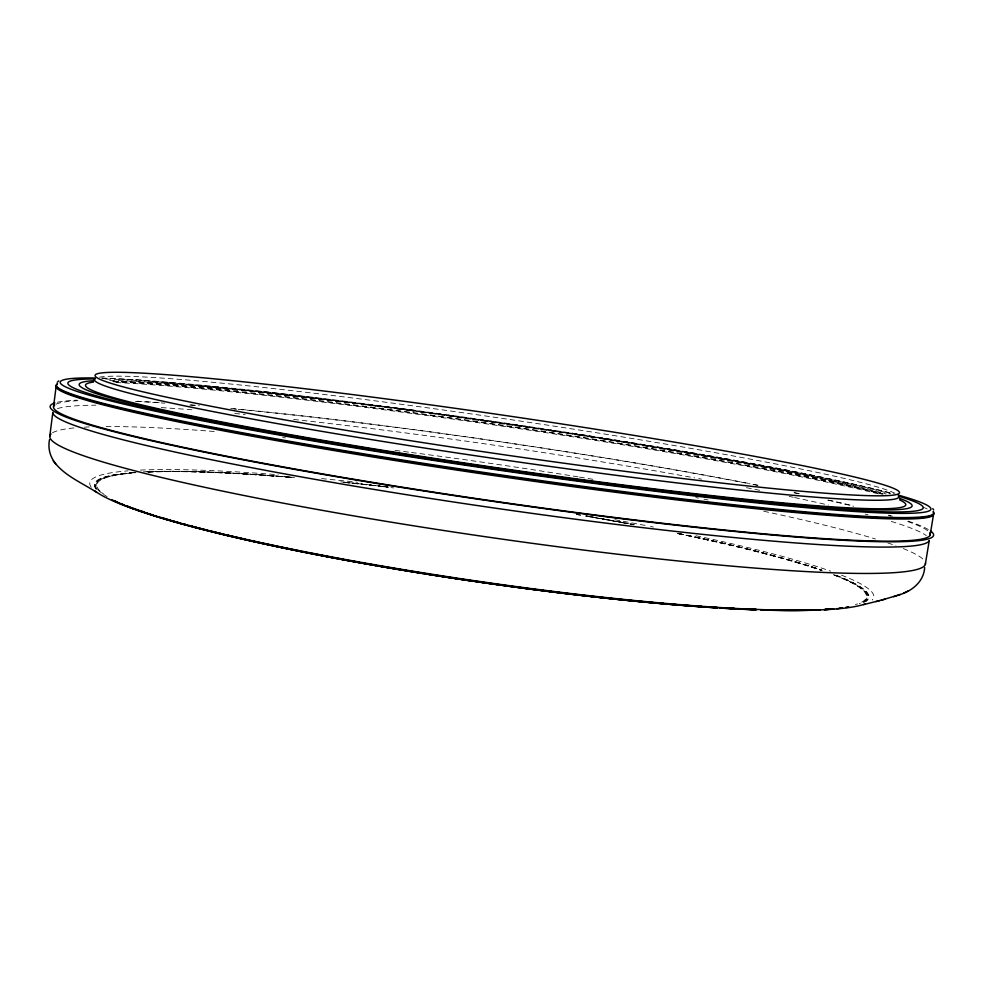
<?xml version="1.0" encoding="UTF-8"?>
<svg xmlns="http://www.w3.org/2000/svg" width="983" height="983" viewBox="0 0 983 983"><rect width="100%" height="100%" fill="white"/><g stroke="black" fill="none" stroke-linecap="round" stroke-linejoin="round"><path stroke-width="0.74" stroke-dasharray="4.92 3.69" d="M113.278 381.564L164.874 383.677M101.384 378.074L136.379 379.819M143.887 380.335L267.978 392.082L416.399 410.525M136.023 379.794L144.243 380.36M164.161 383.628L250.395 391.32L364.693 404.627M364.398 404.591L375.715 406.028M375.445 406.004L386.798 407.466M386.552 407.441L397.943 408.928M397.722 408.903L409.149 410.415M408.953 410.39L420.405 411.926M420.233 411.902L431.697 413.462M431.549 413.45L568.334 433.417M572.008 433.134L571.934 433.122C679.683 450.521 787.788 467.294 893.756 493.81M568.186 433.392L579.614 435.186M579.442 435.15L590.844 436.956M590.648 436.919L602.026 438.737M601.793 438.701L613.134 440.531M612.888 440.482L624.18 442.325M623.898 442.276L635.141 444.132M634.846 444.083L747.903 463.976L832.294 481.215M831.581 481.056L882.476 494.154M57.444 408.658A442.891 31.087 8.3 0 1 95.904 405.205M161.323 407.601A442.891 31.087 8.3 0 1 194.683 409.985M234.716 413.462A442.891 31.087 8.3 0 1 245.16 414.457M293.61 419.446A442.891 31.087 8.3 0 1 694.625 477.873M698.753 478.635A442.891 31.087 8.3 0 1 701.506 479.139M746.478 487.691A442.891 31.087 8.3 0 1 759.638 490.308M789.177 496.39A442.891 31.087 8.3 0 1 793.244 497.263M794.596 497.545A442.891 31.087 8.3 0 1 828.423 505.065M865.212 514.097A442.891 31.087 8.3 0 1 868.063 514.846M891.249 521.42A442.891 31.087 8.3 0 1 926.33 535.624M99.43 377.165A406.471 20.422 8.3 0 1 500.974 418.205A406.471 20.422 8.3 0 1 895.108 493.38M835.648 575.227A390.804 41.102 8.3 0 1 863.123 602.751M96.494 489.104A390.804 41.102 8.3 0 1 135.076 472.479M146.885 471.815A390.804 41.102 8.3 0 1 292.995 477.431M343.853 482.211A390.804 41.102 8.3 0 1 388.052 487.101M586.187 515.989A390.804 41.102 8.3 0 1 590.169 516.677M591.496 516.911A390.804 41.102 8.3 0 1 628.112 523.583M631.061 524.136A390.804 41.102 8.3 0 1 633.998 524.689M678.356 533.511A390.804 41.102 8.3 0 1 822.206 570.337M841.46 575.153A396.112 41.433 8.3 0 1 872.24 599.986M91.296 487.273A396.112 41.433 8.3 0 1 128.134 470.845M140.434 470.095A396.112 41.433 8.3 0 1 278.263 474.777M321.576 478.598A396.112 41.433 8.3 0 1 357.615 482.297M614.854 519.737A396.112 41.433 8.3 0 1 647.588 525.905M650.513 526.47A396.112 41.433 8.3 0 1 653.425 527.035M696.001 535.76A396.112 41.433 8.3 0 1 830.61 571.135M116.019 382.534A443.358 25.054 8.3 0 1 499.868 425.799A443.358 25.054 8.3 0 1 878.642 493.921M922.693 506.995A443.358 25.054 8.3 0 1 928.333 509.513M835.157 575.178A390.214 41.04 8.3 0 1 862.533 602.653M97.084 489.178A390.214 41.04 8.3 0 1 135.556 472.565M148.58 471.852A390.214 41.04 8.3 0 1 291.816 477.382M344.025 482.284A390.214 41.04 8.3 0 1 388.162 487.163M586.052 516.014A390.214 41.04 8.3 0 1 589.087 516.542M590.599 516.812A390.214 41.04 8.3 0 1 626.466 523.325M630.877 524.16A390.214 41.04 8.3 0 1 633.802 524.713M678.11 533.511A390.214 41.04 8.3 0 1 821.739 570.287M836.091 575.264A391.332 41.163 8.3 0 1 865.74 601.633M95.953 489.03A391.332 41.163 8.3 0 1 134.646 472.381M143.395 471.852A391.332 41.163 8.3 0 1 295.613 477.591M340.72 481.83A391.332 41.163 8.3 0 1 387.953 487.027M586.298 515.952A391.332 41.163 8.3 0 1 590.291 516.653M591.619 516.886A391.332 41.163 8.3 0 1 628.272 523.558M629.747 523.828A391.332 41.163 8.3 0 1 634.158 524.664M678.577 533.499A391.332 41.163 8.3 0 1 821.444 569.956M112.59 381.244A414.482 22.314 8.3 0 1 507.019 424.128A414.482 22.314 8.3 0 1 886.236 494.953M102.269 378.148A439.979 23.764 8.3 0 1 497.57 421.94A439.979 23.764 8.3 0 1 890.537 493.011M56.166 404.148A442.989 29.809 8.3 0 1 79.881 400.609M135.408 401.42A442.989 29.809 8.3 0 1 164.874 403.177M189.817 405.033A442.989 29.809 8.3 0 1 199.426 405.819M233.831 408.903A442.989 29.809 8.3 0 1 236.792 409.186M238.279 409.321A442.989 29.809 8.3 0 1 750.115 483.882M753.052 484.447A442.989 29.809 8.3 0 1 757.438 485.319M793.969 492.753A442.989 29.809 8.3 0 1 799.339 493.896M827.735 500.126A442.989 29.809 8.3 0 1 853.563 506.22M888.497 515.485A442.989 29.809 8.3 0 1 890.868 516.186M907.69 521.555A442.989 29.809 8.3 0 1 928.738 531.643M52.504 432.827A442.461 36.654 8.3 0 1 76.391 427.716M84.317 427.163A442.461 36.654 8.3 0 1 93.127 426.782M106.127 426.561A442.461 36.654 8.3 0 1 217.44 431.721M282.674 437.582A442.461 36.654 8.3 0 1 285.439 437.865M395.055 450.386A442.461 36.654 8.3 0 1 408.449 452.106M411.435 452.487A442.461 36.654 8.3 0 1 578.053 476.866M579.54 477.099A442.461 36.654 8.3 0 1 592.86 479.299M695.829 497.582A442.461 36.654 8.3 0 1 698.569 498.111M704.025 499.155A442.461 36.654 8.3 0 1 708.104 499.942M763.766 511.258A442.461 36.654 8.3 0 1 875.484 539.003M887.747 542.923A442.461 36.654 8.3 0 1 895.955 545.786M903.279 548.575A442.461 36.654 8.3 0 1 924.045 560.236M113.328 381.785A443.37 24.882 8.3 0 1 499.942 425.27A443.37 24.882 8.3 0 1 881.407 493.982M57.383 402.256A446.393 30.055 8.3 0 1 76.957 400.155M137.079 401.224A446.393 30.055 8.3 0 1 159.774 402.575M190.628 404.873A446.393 30.055 8.3 0 1 198.959 405.561M230.735 408.412A446.393 30.055 8.3 0 1 238.193 409.137M241.204 409.419A446.393 30.055 8.3 0 1 751.712 484.005M753.187 484.287A446.393 30.055 8.3 0 1 759.085 485.442M794.51 492.655A446.393 30.055 8.3 0 1 801.292 494.08M828.472 500.04A446.393 30.055 8.3 0 1 853.342 505.864M888.755 515.129A446.393 30.055 8.3 0 1 892.429 516.186M908.243 521.15A446.393 30.055 8.3 0 1 928.321 529.518M113.401 381.232A443.37 24.735 8.3 0 1 501.416 424.988A443.37 24.735 8.3 0 1 882.808 493.761M105.709 379.057A432.151 23.309 8.3 0 1 502.08 422.837A432.151 23.309 8.3 0 1 890.61 493.884M833.351 574.625A389.563 40.967 8.3 0 1 859.277 603.673M107.11 496.648A389.563 40.967 8.3 0 1 103.965 494.682M101.347 492.802A389.563 40.967 8.3 0 1 136.084 472.663M147.831 472A389.563 40.967 8.3 0 1 292.074 477.468M344.21 482.358A389.563 40.967 8.3 0 1 380.298 486.29M383.333 486.646A389.563 40.967 8.3 0 1 387.916 487.175A388.85 40.893 8.3 0 0 344.419 482.432M576.616 514.428A389.563 40.967 8.3 0 1 580.609 515.117M585.917 516.038A389.563 40.967 8.3 0 1 626.269 523.337M630.681 524.172A389.563 40.967 8.3 0 1 633.605 524.725M677.84 533.523A389.563 40.967 8.3 0 1 821.235 570.238M109.641 380.421A420.884 22.683 8.3 0 1 501.969 423.181A420.884 22.683 8.3 0 1 886.187 494.031M834.039 575.043A388.85 40.893 8.3 0 1 858.564 603.537M857.569 603.894A388.85 40.893 8.3 0 1 855.407 604.582M103.756 494.13A388.85 40.893 8.3 0 1 102.072 492.876M100.008 491.07A388.85 40.893 8.3 0 1 131.28 473.204M148.384 472.098A388.85 40.893 8.3 0 1 292.369 477.554M391.099 487.605A388.85 40.893 8.3 0 1 393.778 487.924M576.48 514.465A388.85 40.893 8.3 0 1 580.462 515.141M585.77 516.063A388.85 40.893 8.3 0 1 626.06 523.361M630.459 524.185A388.85 40.893 8.3 0 1 633.384 524.738M677.545 533.523A388.85 40.893 8.3 0 1 820.682 570.177"/><path stroke-width="1.47" d="M49.494 439.61C44.26 468.117 78.112 479.937 96.764 492.495M49.764 436.366L52.824 412.405A442.891 31.087 8.3 0 0 485.037 506.675A442.891 31.087 8.3 0 0 929.254 540.49L925.322 564.365M53.512 406.962L56.117 386.54M930.139 535.059L933.494 514.711M924.671 567.56C923.737 582.514 910.663 592.036 897.196 595.465M57.235 382.252L58.747 380.913M903.451 593.167L908.661 590.758M881.124 600.22L896.754 595.6M893.608 596.681L900.342 594.383M863.529 604.656L879.625 600.588M875.89 601.584L884.86 599.225M932.793 508.592L933.653 510.005M53.193 460.855L54.569 462.563M54.643 462.71L56.031 464.431M828.276 608.981A389.563 40.967 8.3 0 1 825.609 609.177M808.272 609.964A389.563 40.967 8.3 0 1 771.999 609.976M756.418 609.534A389.563 40.967 8.3 0 1 742.251 608.956M734.879 608.6A389.563 40.967 8.3 0 1 723.537 607.986M716.57 607.568A389.563 40.967 8.3 0 1 708.03 607.027M702.231 606.634A389.563 40.967 8.3 0 1 693.359 605.995M690.349 605.774A389.563 40.967 8.3 0 1 681.231 605.073M676.759 604.705A389.563 40.967 8.3 0 1 668.317 604.004M664.053 603.648A389.563 40.967 8.3 0 1 658.303 603.132M653.953 602.751A389.563 40.967 8.3 0 1 646.63 602.075M643.681 601.793A389.563 40.967 8.3 0 1 636.247 601.08M633.249 600.785A389.563 40.967 8.3 0 1 627.215 600.195M624.168 599.888A389.563 40.967 8.3 0 1 598.487 597.16M595.637 596.853A389.563 40.967 8.3 0 1 589.898 596.214M587.023 595.882A389.563 40.967 8.3 0 1 572.536 594.199M571.086 594.027A389.563 40.967 8.3 0 1 565.237 593.327M562.301 592.982A389.563 40.967 8.3 0 1 556.427 592.258M554.953 592.073A389.563 40.967 8.3 0 1 540.134 590.218A390.214 41.04 8.3 0 0 587.232 596.005M538.647 590.021A389.563 40.967 8.3 0 1 525.229 588.276M504.218 585.438A389.563 40.967 8.3 0 0 523.73 588.08A390.214 41.04 8.3 0 1 475.575 581.469A390.804 41.102 8.3 0 0 587.429 596.103M501.207 585.032A389.563 40.967 8.3 0 1 475.588 581.383M474.089 581.162A389.563 40.967 8.3 0 1 424.57 573.568M423.083 573.335A389.563 40.967 8.3 0 1 377.583 565.716M376.145 565.458A389.563 40.967 8.3 0 1 360.405 562.669M358.979 562.411A389.563 40.967 8.3 0 1 344.922 559.843M343.522 559.585A389.563 40.967 8.3 0 1 329.723 556.992M328.211 556.71A389.563 40.967 8.3 0 1 222.981 534.248M221.679 533.929A389.563 40.967 8.3 0 1 211.615 531.459M210.215 531.103A389.563 40.967 8.3 0 1 199.254 528.313M197.927 527.969A389.563 40.967 8.3 0 1 188.822 525.549M187.372 525.155A389.563 40.967 8.3 0 1 181.708 523.607M178.931 522.833A389.563 40.967 8.3 0 1 170.882 520.535M165.119 518.84A389.563 40.967 8.3 0 1 160.794 517.525M152.562 514.957A389.563 40.967 8.3 0 1 144.894 512.438M143.42 511.946A389.563 40.967 8.3 0 1 139.168 510.472M137.792 509.98A389.563 40.967 8.3 0 1 131.255 507.584M130.026 507.117A389.563 40.967 8.3 0 1 126.451 505.717M800.69 609.952A388.85 40.893 8.3 0 1 779.974 609.964M755.853 609.374A388.85 40.893 8.3 0 1 746.036 608.993M734.338 608.44A388.85 40.893 8.3 0 1 725.761 607.986M717.479 607.494A388.85 40.893 8.3 0 1 710.414 607.052M701.751 606.474A388.85 40.893 8.3 0 1 695.878 606.056M689.906 605.614A388.85 40.893 8.3 0 1 682.337 605.036M676.341 604.557A388.85 40.893 8.3 0 1 670.738 604.09M663.66 603.488A388.85 40.893 8.3 0 1 659.36 603.12M653.584 602.604A388.85 40.893 8.3 0 1 649.21 602.198M644.799 601.793A388.85 40.893 8.3 0 1 637.402 601.08M632.917 600.65A388.85 40.893 8.3 0 1 628.407 600.195M623.861 599.741A388.85 40.893 8.3 0 1 619.302 599.274M615.125 598.844A388.85 40.893 8.3 0 1 608.121 598.094M603.894 597.639A388.85 40.893 8.3 0 1 599.655 597.185M596.804 596.865A388.85 40.893 8.3 0 1 591.102 596.226M586.802 595.747A388.85 40.893 8.3 0 1 582.477 595.256M579.589 594.924A388.85 40.893 8.3 0 1 573.802 594.236M570.89 593.892A388.85 40.893 8.3 0 1 565.053 593.204M562.129 592.847A388.85 40.893 8.3 0 1 557.73 592.307M554.793 591.95A388.85 40.893 8.3 0 1 541.498 590.279M538.524 589.898A388.85 40.893 8.3 0 1 534.076 589.333M531.09 588.94A388.85 40.893 8.3 0 1 526.618 588.35M523.632 587.957A388.85 40.893 8.3 0 1 519.159 587.367M516.161 586.962A388.85 40.893 8.3 0 1 504.168 585.327M501.17 584.91A388.85 40.893 8.3 0 1 498.16 584.492M495.162 584.074A388.85 40.893 8.3 0 1 490.652 583.435M487.642 583.005A388.85 40.893 8.3 0 1 477.111 581.494M474.101 581.051A388.85 40.893 8.3 0 1 457.574 578.594M454.576 578.139A388.85 40.893 8.3 0 1 432.139 574.662M429.153 574.195A388.85 40.893 8.3 0 1 424.693 573.482M423.218 573.249A388.85 40.893 8.3 0 1 377.816 565.643M376.378 565.397A388.85 40.893 8.3 0 1 367.777 563.873M364.926 563.37A388.85 40.893 8.3 0 1 362.088 562.866M359.25 562.35A388.85 40.893 8.3 0 1 350.808 560.814M348.007 560.298A388.85 40.893 8.3 0 1 345.217 559.794M343.829 559.536A388.85 40.893 8.3 0 1 335.535 557.975M332.782 557.459A388.85 40.893 8.3 0 1 330.055 556.943M328.555 556.661A388.85 40.893 8.3 0 1 309.35 552.925M300.687 551.193A388.85 40.893 8.3 0 1 281.003 547.15M278.263 546.573A388.85 40.893 8.3 0 1 262.412 543.169M259.487 542.53A388.85 40.893 8.3 0 1 253.7 541.24M242.408 538.684A388.85 40.893 8.3 0 1 235.539 537.099M234.175 536.779A388.85 40.893 8.3 0 1 228.142 535.354M222.232 533.929A388.85 40.893 8.3 0 1 212.193 531.459M205.25 529.714A388.85 40.893 8.3 0 1 199.844 528.326M198.517 527.982A388.85 40.893 8.3 0 1 189.436 525.573M186.561 524.787A388.85 40.893 8.3 0 1 182.322 523.62M179.557 522.858A388.85 40.893 8.3 0 1 171.534 520.56M170.231 520.179A388.85 40.893 8.3 0 1 161.445 517.562M144.108 511.983A388.85 40.893 8.3 0 1 139.856 510.521M898.192 496.071A432.151 23.309 8.3 0 1 492.569 468.572A432.151 23.309 8.3 0 1 95.032 378.934M899.556 498.344A420.884 22.683 8.3 0 1 490.935 467.416A420.884 22.683 8.3 0 1 94.061 380.691M898.462 495.162A439.979 23.764 8.3 0 1 492.471 469.223A439.979 23.764 8.3 0 1 95.007 377.988M898.659 496.059A406.471 20.422 8.3 0 1 492.262 458.213A406.471 20.422 8.3 0 1 94.982 378.664M933.236 511.529A443.37 24.735 8.3 0 1 489.927 473.315A443.37 24.735 8.3 0 1 57.493 383.603M933.543 513.814A443.358 25.054 8.3 0 1 489.669 474.949A443.358 25.054 8.3 0 1 56.436 385.68M929.758 532.86A442.989 29.809 8.3 0 1 486.032 500.003A442.989 29.809 8.3 0 1 54.741 404.996M930.422 530.869A446.393 30.055 8.3 0 1 485.995 500.347A446.393 30.055 8.3 0 1 54.888 402.932M933.15 512.155A443.37 24.882 8.3 0 1 489.817 474.089A443.37 24.882 8.3 0 1 57.395 384.218M848.268 607.003A390.804 41.102 8.3 0 1 845.871 607.396M842.001 607.961A390.804 41.102 8.3 0 1 839.236 608.293M832.048 609.018A390.804 41.102 8.3 0 1 824.037 609.595M816.738 609.964A390.804 41.102 8.3 0 1 762.882 609.976M754.637 609.693A390.804 41.102 8.3 0 1 738.786 609.005M734.301 608.784A390.804 41.102 8.3 0 1 720.256 607.998M717.443 607.826A390.804 41.102 8.3 0 1 678.884 605.073M677.484 604.963A390.804 41.102 8.3 0 1 666.167 604.017M664.729 603.894A390.804 41.102 8.3 0 1 635.325 601.178M633.814 601.031A390.804 41.102 8.3 0 1 606.044 598.168M604.631 598.008A390.804 41.102 8.3 0 1 588.866 596.263M474.052 581.322A390.804 41.102 8.3 0 1 377.189 565.815M375.739 565.569A390.804 41.102 8.3 0 1 344.394 559.929M342.993 559.671A390.804 41.102 8.3 0 1 210.632 531.434M209.219 531.078A390.804 41.102 8.3 0 1 144.956 512.77M143.715 512.352A390.804 41.102 8.3 0 1 136.588 509.882M135.236 509.403A390.804 41.102 8.3 0 1 125.222 505.606M124.079 505.151A390.804 41.102 8.3 0 1 118.673 502.878M117.407 502.325A390.804 41.102 8.3 0 1 111.632 499.61M830.193 609.005A390.214 41.04 8.3 0 1 826.236 609.3M811.54 610.025A390.214 41.04 8.3 0 1 766.593 609.976M756.947 609.669A390.214 41.04 8.3 0 1 739.818 608.956M735.358 608.747A390.214 41.04 8.3 0 1 721.227 607.961M717.025 607.715A390.214 41.04 8.3 0 1 705.573 606.966M702.648 606.769A390.214 41.04 8.3 0 1 692.265 606.019M689.255 605.798A390.214 41.04 8.3 0 1 680.076 605.086M677.14 604.84A390.214 41.04 8.3 0 1 667.26 604.017M664.41 603.771A390.214 41.04 8.3 0 1 657.197 603.144M654.285 602.874A390.214 41.04 8.3 0 1 635.043 601.068M633.543 600.92A390.214 41.04 8.3 0 1 607.236 598.217M604.41 597.91A390.214 41.04 8.3 0 1 588.682 596.165M538.77 590.132A390.214 41.04 8.3 0 1 525.315 588.387M474.064 581.248A390.214 41.04 8.3 0 1 424.459 573.642M422.96 573.408A390.214 41.04 8.3 0 1 377.374 565.778M375.936 565.52A390.214 41.04 8.3 0 1 360.159 562.718M358.734 562.473A390.214 41.04 8.3 0 1 344.64 559.892M343.251 559.634A390.214 41.04 8.3 0 1 222.49 534.248M221.175 533.929A390.214 41.04 8.3 0 1 211.099 531.447M209.686 531.103A390.214 41.04 8.3 0 1 192.127 526.569M186.819 525.143A390.214 41.04 8.3 0 1 170.305 520.511M169.002 520.13A390.214 41.04 8.3 0 1 145.509 512.807M144.268 512.401A390.214 41.04 8.3 0 1 125.812 505.667M124.657 505.201A390.214 41.04 8.3 0 1 120.553 503.505M117.997 502.387A390.214 41.04 8.3 0 1 114.433 500.752M925.445 563.05A442.461 36.654 8.3 0 1 472.995 534.912A442.461 36.654 8.3 0 1 51.055 433.921M899.543 499.843A414.482 22.314 8.3 0 1 491.009 466.888A414.482 22.314 8.3 0 1 93.446 382.092M865.04 604.004A396.112 41.433 8.3 0 1 471.938 580.351A396.112 41.433 8.3 0 1 94.884 490.836M848.808 607.089A391.332 41.163 8.3 0 1 846.4 607.494M842.529 608.047A391.332 41.163 8.3 0 1 836.865 608.71M833.83 609.005A391.332 41.163 8.3 0 1 824.553 609.693M820.24 609.927A391.332 41.163 8.3 0 1 760.609 609.988M755.067 609.792A391.332 41.163 8.3 0 1 719.224 608.01M717.823 607.924A391.332 41.163 8.3 0 1 666.462 604.103M665.024 603.98A391.332 41.163 8.3 0 1 136.072 509.833M134.72 509.341A391.332 41.163 8.3 0 1 118.144 502.817M116.879 502.264A391.332 41.163 8.3 0 1 113.303 500.617M282.477 419.471A406.507 19.525 8.3 0 0 899.175 493.319A406.507 19.525 8.3 0 0 310.063 389.342A406.507 19.525 8.3 0 0 282.477 419.471"/></g></svg>
